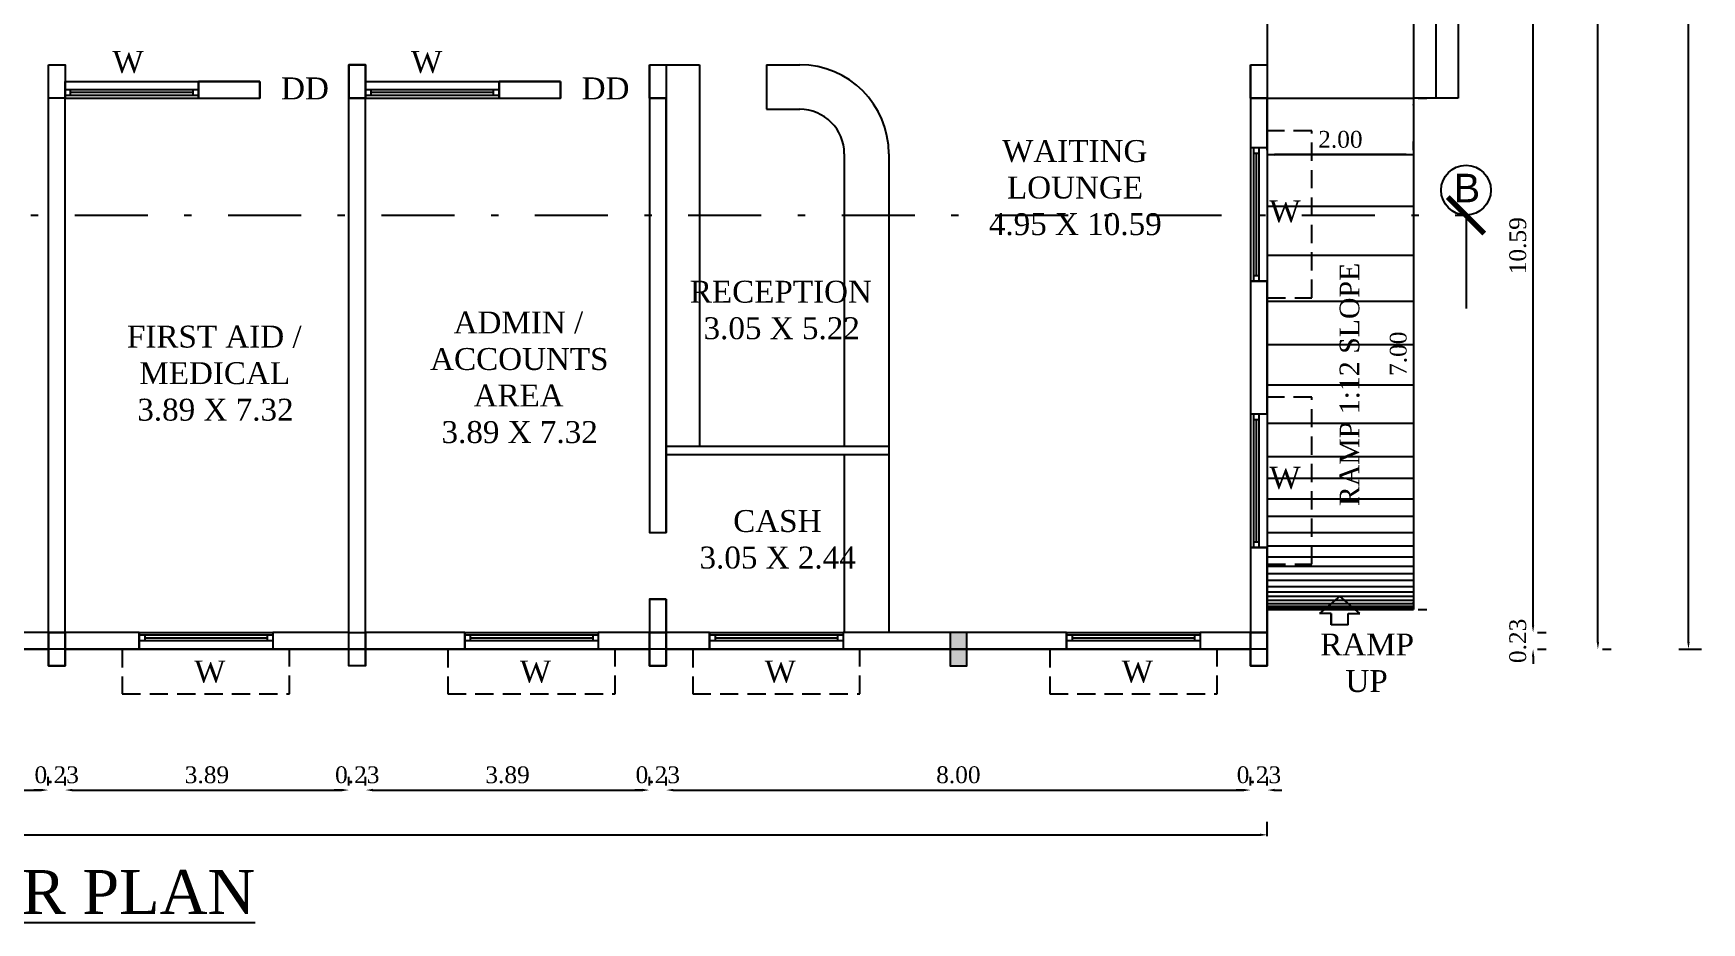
# Model space of a CAD drawing. Header units: metres. Extents: x 3616 to 3987, y 1122 to 1251.
# Drawn here: x 3805.23 to 3828.07, y 1154.87 to 1167.05 of the extents above; entities that cross this region are included whole.
import ezdxf

# ---------------------------------------------------------------- set-up
doc = ezdxf.new("R2010")
doc.units = ezdxf.units.M
doc.linetypes.add('DASHDOT', pattern=[1, 0.5, -0.25, 0, -0.25])
doc.linetypes.add('DASHED2', pattern=[0.375, 0.25, -0.125])
doc.layers.add('AR_JOINERIES', color=251, linetype='Continuous')
doc.layers.add('BLK_1_FLR_0_BLT_UP_AREA', color=26, linetype='Continuous')
doc.styles.add('ANAND', font='times.ttf')
doc.styles.add('HEADING-1', font='arial.ttf')
doc.styles.add('ROMANS', font='swissl.ttf')
doc.dimstyles.new('Normal', dxfattribs={"dimscale": 128, "dimtxt": 0.09375, "dimasz": 0.09375, "dimexe": 0.0625, "dimexo": 0.1875, "dimgap": 0.03125, "dimtad": 1, "dimdec": 0, "dimzin": 3, "dimdsep": 46, "dimtxsty": 'ROMANS', "dimblk1": 'ARCHTICK', "dimblk2": 'ARCHTICK', "dimsah": 1, "dimcen": -0.09375, "dimdle": 0.0625, "dimclrd": 256, "dimclre": 256, "dimclrt": 2, "dimazin": 0, "dimtfac": 0.91, "dimtdec": 0, "dimtmove": 0, "dimatfit": 3, "dimldrblk": 'ARCHTICK', "dimfxl": 0, "dimfrac": 1, "dimtolj": 1, "dimtzin": 3, "dimlwd": -1, "dimlwe": -1, "dimarcsym": 0})
doc.dimstyles.new('V1', dxfattribs={"dimtxt": 0.23, "dimasz": 0.1, "dimexe": 0.18, "dimexo": 0.0625, "dimgap": 0.09, "dimtad": 1, "dimzin": 0, "dimdsep": 46, "dimtxsty": 'ANAND', "dimcen": 0.09, "dimadec": 0, "dimazin": 0, "dimtfac": 1, "dimtix": 1, "dimtofl": 0, "dimtmove": 2, "dimatfit": 0, "dimfxl": 0, "dimtolj": 1, "dimtzin": 0, "dimarcsym": 0})

# ---------------------------------------------------------------- blocks, each defined once
blk = doc.blocks.new('W6a')
at = {"layer": 'AR_JOINERIES', "color": 42}
for p, q in [((-36, 0), (-36, 9)), ((36, 0), (36, 9)), ((36, 4.5), (-36, 4.5)), ((36, 1.5), (-36, 1.5)), ((-33, 1.5), (-33, 4.5)), ((33, 3), (-33, 3)), ((33, 1.5), (33, 4.5))]:
    blk.add_line(p, q, dxfattribs=at)
blk = doc.blocks.new('ARROW')
for p, q in [((-10.5, 6), (0, 15)), ((0, 15), (10.5, 6)), ((-4.5, 6), (-10.5, 6)), ((-4.5, 0), (-4.5, 6)), ((-4.5, 0), (4.5, 0)), ((4.5, 6), (10.5, 6)), ((4.5, 6), (4.5, 0)), ((4.5, 0), (4.5, 6))]:
    blk.add_line(p, q)
blk = doc.blocks.new('*D83')
at = {"color": 0, "lineweight": -2}
for p, q in [((3801.551, 1156.75), (3801.551, 1156.868)), ((3805.437, 1156.75), (3805.437, 1156.868)), ((3801.651, 1156.688), (3805.337, 1156.688))]:
    blk.add_line(p, q, dxfattribs=at)
at = {"color": 0}
for points in [[(3801.651, 1156.705), (3801.651, 1156.671), (3801.551, 1156.688)], [(3805.337, 1156.705), (3805.337, 1156.671), (3805.437, 1156.688)]]:
    blk.add_solid(points, dxfattribs=at)
at = {"layer": 'Defpoints', "color": 0}
for p in [(3801.551, 1156.688), (3805.437, 1156.688), (3805.437, 1156.688)]:
    blk.add_point(p, dxfattribs=at)
at = {"color": 0, "insert": (3803.494, 1156.895), "char_height": 0.23, "attachment_point": 5, "style": 'ANAND'}
blk.add_mtext('\\A1;3.89', dxfattribs=at)
blk = doc.blocks.new('*D84')
at = {"color": 0, "lineweight": -2}
for p, q in [((3805.437, 1156.75), (3805.437, 1156.868)), ((3805.666, 1156.75), (3805.666, 1156.868)), ((3805.337, 1156.688), (3805.237, 1156.688)), ((3805.766, 1156.688), (3805.866, 1156.688))]:
    blk.add_line(p, q, dxfattribs=at)
at = {"color": 0}
for points in [[(3805.337, 1156.705), (3805.337, 1156.671), (3805.437, 1156.688)], [(3805.766, 1156.705), (3805.766, 1156.671), (3805.666, 1156.688)]]:
    blk.add_solid(points, dxfattribs=at)
at = {"layer": 'Defpoints', "color": 0}
for p in [(3805.437, 1156.688), (3805.666, 1156.688), (3805.666, 1156.688)]:
    blk.add_point(p, dxfattribs=at)
at = {"color": 0, "insert": (3805.552, 1156.895), "char_height": 0.23, "attachment_point": 5, "style": 'ANAND'}
blk.add_mtext('\\A1;0.23', dxfattribs=at)
blk = doc.blocks.new('*D85')
at = {"color": 0, "lineweight": -2}
for p, q in [((3805.666, 1156.75), (3805.666, 1156.868)), ((3809.552, 1156.75), (3809.552, 1156.868)), ((3805.766, 1156.688), (3809.452, 1156.688))]:
    blk.add_line(p, q, dxfattribs=at)
at = {"color": 0}
for points in [[(3805.766, 1156.705), (3805.766, 1156.671), (3805.666, 1156.688)], [(3809.452, 1156.705), (3809.452, 1156.671), (3809.552, 1156.688)]]:
    blk.add_solid(points, dxfattribs=at)
at = {"layer": 'Defpoints', "color": 0}
for p in [(3805.666, 1156.688), (3809.552, 1156.688), (3809.552, 1156.688)]:
    blk.add_point(p, dxfattribs=at)
at = {"color": 0, "insert": (3807.609, 1156.895), "char_height": 0.23, "attachment_point": 5, "style": 'ANAND'}
blk.add_mtext('\\A1;3.89', dxfattribs=at)
blk = doc.blocks.new('*D86')
at = {"color": 0, "lineweight": -2}
for p, q in [((3809.552, 1156.75), (3809.552, 1156.868)), ((3809.781, 1156.75), (3809.781, 1156.868)), ((3809.452, 1156.688), (3809.352, 1156.688)), ((3809.881, 1156.688), (3809.981, 1156.688))]:
    blk.add_line(p, q, dxfattribs=at)
at = {"color": 0}
for points in [[(3809.452, 1156.705), (3809.452, 1156.671), (3809.552, 1156.688)], [(3809.881, 1156.705), (3809.881, 1156.671), (3809.781, 1156.688)]]:
    blk.add_solid(points, dxfattribs=at)
at = {"layer": 'Defpoints', "color": 0}
for p in [(3809.552, 1156.688), (3809.781, 1156.688), (3809.781, 1156.688)]:
    blk.add_point(p, dxfattribs=at)
at = {"color": 0, "insert": (3809.667, 1156.895), "char_height": 0.23, "attachment_point": 5, "style": 'ANAND'}
blk.add_mtext('\\A1;0.23', dxfattribs=at)
blk = doc.blocks.new('*D87')
at = {"color": 0, "lineweight": -2}
for p, q in [((3809.781, 1156.75), (3809.781, 1156.868)), ((3813.667, 1156.75), (3813.667, 1156.868)), ((3809.881, 1156.688), (3813.567, 1156.688))]:
    blk.add_line(p, q, dxfattribs=at)
at = {"color": 0}
for points in [[(3809.881, 1156.705), (3809.881, 1156.671), (3809.781, 1156.688)], [(3813.567, 1156.705), (3813.567, 1156.671), (3813.667, 1156.688)]]:
    blk.add_solid(points, dxfattribs=at)
at = {"layer": 'Defpoints', "color": 0}
for p in [(3809.781, 1156.688), (3813.667, 1156.688), (3813.667, 1156.688)]:
    blk.add_point(p, dxfattribs=at)
at = {"color": 0, "insert": (3811.724, 1156.895), "char_height": 0.23, "attachment_point": 5, "style": 'ANAND'}
blk.add_mtext('\\A1;3.89', dxfattribs=at)
blk = doc.blocks.new('*D88')
at = {"color": 0, "lineweight": -2}
for p, q in [((3813.667, 1156.75), (3813.667, 1156.868)), ((3813.896, 1156.75), (3813.896, 1156.868)), ((3813.567, 1156.688), (3813.467, 1156.688)), ((3813.996, 1156.688), (3814.096, 1156.688))]:
    blk.add_line(p, q, dxfattribs=at)
at = {"color": 0}
for points in [[(3813.567, 1156.705), (3813.567, 1156.671), (3813.667, 1156.688)], [(3813.996, 1156.705), (3813.996, 1156.671), (3813.896, 1156.688)]]:
    blk.add_solid(points, dxfattribs=at)
at = {"layer": 'Defpoints', "color": 0}
for p in [(3813.667, 1156.688), (3813.896, 1156.688), (3813.896, 1156.688)]:
    blk.add_point(p, dxfattribs=at)
at = {"color": 0, "insert": (3813.781, 1156.895), "char_height": 0.23, "attachment_point": 5, "style": 'ANAND'}
blk.add_mtext('\\A1;0.23', dxfattribs=at)
blk = doc.blocks.new('*D89')
at = {"color": 0, "lineweight": -2}
for p, q in [((3813.896, 1156.75), (3813.896, 1156.868)), ((3821.897, 1156.75), (3821.897, 1156.868)), ((3813.996, 1156.688), (3821.797, 1156.688))]:
    blk.add_line(p, q, dxfattribs=at)
at = {"color": 0}
for points in [[(3813.996, 1156.705), (3813.996, 1156.671), (3813.896, 1156.688)], [(3821.797, 1156.705), (3821.797, 1156.671), (3821.897, 1156.688)]]:
    blk.add_solid(points, dxfattribs=at)
at = {"layer": 'Defpoints', "color": 0}
for p in [(3813.896, 1156.688), (3821.897, 1156.688), (3821.897, 1156.688)]:
    blk.add_point(p, dxfattribs=at)
at = {"color": 0, "insert": (3817.896, 1156.895), "char_height": 0.23, "attachment_point": 5, "style": 'ANAND'}
blk.add_mtext('\\A1;8.00', dxfattribs=at)
blk = doc.blocks.new('*D90')
at = {"color": 0, "lineweight": -2}
for p, q in [((3821.897, 1156.75), (3821.897, 1156.868)), ((3822.125, 1156.75), (3822.125, 1156.868)), ((3821.797, 1156.688), (3821.697, 1156.688)), ((3822.225, 1156.688), (3822.325, 1156.688))]:
    blk.add_line(p, q, dxfattribs=at)
at = {"color": 0}
for points in [[(3821.797, 1156.705), (3821.797, 1156.671), (3821.897, 1156.688)], [(3822.225, 1156.705), (3822.225, 1156.671), (3822.125, 1156.688)]]:
    blk.add_solid(points, dxfattribs=at)
at = {"layer": 'Defpoints', "color": 0}
for p in [(3821.897, 1156.688), (3822.125, 1156.688), (3822.125, 1156.688)]:
    blk.add_point(p, dxfattribs=at)
at = {"color": 0, "insert": (3822.011, 1156.895), "char_height": 0.23, "attachment_point": 5, "style": 'ANAND'}
blk.add_mtext('\\A1;0.23', dxfattribs=at)
blk = doc.blocks.new('*D91')
at = {"color": 0, "lineweight": -2}
for p, q in [((3785.778, 1156.058), (3785.778, 1156.255)), ((3822.125, 1156.058), (3822.125, 1156.255)), ((3785.878, 1156.075), (3822.025, 1156.075))]:
    blk.add_line(p, q, dxfattribs=at)
at = {"color": 0}
for points in [[(3785.878, 1156.092), (3785.878, 1156.058), (3785.778, 1156.075)], [(3822.025, 1156.092), (3822.025, 1156.058), (3822.125, 1156.075)]]:
    blk.add_solid(points, dxfattribs=at)
at = {"layer": 'Defpoints', "color": 0}
for p in [(3785.778, 1155.996), (3822.125, 1156.075), (3822.125, 1155.996)]:
    blk.add_point(p, dxfattribs=at)
at = {"color": 0, "insert": (3803.952, 1156.282), "char_height": 0.23, "attachment_point": 5, "style": 'ANAND'}
blk.add_mtext('\\A1;36.35', dxfattribs=at)
blk = doc.blocks.new('*D92')
at = {"color": 0, "lineweight": -2}
for p, q in [((3825.764, 1158.945), (3825.764, 1159.045)), ((3825.826, 1158.845), (3825.944, 1158.845)), ((3825.764, 1158.516), (3825.764, 1158.416)), ((3825.826, 1158.616), (3825.944, 1158.616))]:
    blk.add_line(p, q, dxfattribs=at)
at = {"color": 0}
for points in [[(3825.747, 1158.945), (3825.78, 1158.945), (3825.764, 1158.845)], [(3825.747, 1158.516), (3825.78, 1158.516), (3825.764, 1158.616)]]:
    blk.add_solid(points, dxfattribs=at)
at = {"layer": 'Defpoints', "color": 0}
for p in [(3825.764, 1158.845), (3825.764, 1158.845), (3825.764, 1158.616)]:
    blk.add_point(p, dxfattribs=at)
at = {"color": 0, "insert": (3825.556, 1158.73), "char_height": 0.23, "attachment_point": 5, "rotation": 90, "style": 'ANAND'}
blk.add_mtext('\\A1;0.23', dxfattribs=at)
blk = doc.blocks.new('*D93')
at = {"color": 0, "lineweight": -2}
for p, q in [((3825.826, 1169.436), (3825.944, 1169.436)), ((3825.764, 1158.945), (3825.764, 1169.336)), ((3825.826, 1158.845), (3825.944, 1158.845))]:
    blk.add_line(p, q, dxfattribs=at)
at = {"color": 0}
for points in [[(3825.747, 1169.336), (3825.78, 1169.336), (3825.764, 1169.436)], [(3825.747, 1158.945), (3825.78, 1158.945), (3825.764, 1158.845)]]:
    blk.add_solid(points, dxfattribs=at)
at = {"layer": 'Defpoints', "color": 0}
for p in [(3825.764, 1169.436), (3825.764, 1169.436), (3825.764, 1158.845)]:
    blk.add_point(p, dxfattribs=at)
at = {"color": 0, "insert": (3825.556, 1164.14), "char_height": 0.23, "attachment_point": 5, "rotation": 90, "style": 'ANAND'}
blk.add_mtext('\\A1;10.59', dxfattribs=at)
blk = doc.blocks.new('*D117')
at = {"color": 0, "lineweight": -2}
for p, q in [((3826.651, 1158.716), (3826.651, 1205.074)), ((3826.714, 1205.174), (3826.831, 1205.174)), ((3826.714, 1158.616), (3826.831, 1158.616))]:
    blk.add_line(p, q, dxfattribs=at)
at = {"color": 0}
for points in [[(3826.635, 1205.074), (3826.668, 1205.074), (3826.651, 1205.174)], [(3826.635, 1158.716), (3826.668, 1158.716), (3826.651, 1158.616)]]:
    blk.add_solid(points, dxfattribs=at)
at = {"layer": 'Defpoints', "color": 0}
for p in [(3826.651, 1205.174), (3826.651, 1205.174), (3826.651, 1158.616)]:
    blk.add_point(p, dxfattribs=at)
at = {"color": 0, "insert": (3826.444, 1181.895), "char_height": 0.23, "attachment_point": 5, "rotation": 90, "style": 'ANAND'}
blk.add_mtext('\\A1;46.56', dxfattribs=at)
blk = doc.blocks.new('*D149')
at = {"color": 0, "lineweight": -2}
for p, q in [((3827.761, 1205.174), (3828.071, 1205.174)), ((3827.891, 1158.716), (3827.891, 1205.074)), ((3827.761, 1158.616), (3828.071, 1158.616))]:
    blk.add_line(p, q, dxfattribs=at)
at = {"color": 0}
for points in [[(3827.875, 1205.074), (3827.908, 1205.074), (3827.891, 1205.174)], [(3827.875, 1158.716), (3827.908, 1158.716), (3827.891, 1158.616)]]:
    blk.add_solid(points, dxfattribs=at)
at = {"layer": 'Defpoints', "color": 0}
for p in [(3827.699, 1205.174), (3827.891, 1205.174), (3827.699, 1158.616)]:
    blk.add_point(p, dxfattribs=at)
at = {"color": 0, "insert": (3827.684, 1181.895), "char_height": 0.23, "attachment_point": 5, "rotation": 90, "style": 'ANAND'}
blk.add_mtext('\\A1;46.56', dxfattribs=at)
blk = doc.blocks.new('_ArchTick')
at = {"color": 0, "linetype": 'ByBlock', "const_width": 0.15}
blk.add_lwpolyline([(-0.5, -0.5), (0.5, 0.5)], dxfattribs=at)
blk = doc.blocks.new('*D312')
at = {"color": 0, "lineweight": -2}
for p, q in [((3824.19, 1166.161), (3824.308, 1166.161)), ((3824.128, 1166.061), (3824.128, 1159.261)), ((3824.19, 1159.161), (3824.308, 1159.161))]:
    blk.add_line(p, q, dxfattribs=at)
at = {"color": 0}
for points in [[(3824.111, 1166.061), (3824.144, 1166.061), (3824.128, 1166.161)], [(3824.111, 1159.261), (3824.144, 1159.261), (3824.128, 1159.161)]]:
    blk.add_solid(points, dxfattribs=at)
at = {"layer": 'Defpoints', "color": 0}
for p in [(3824.128, 1166.161), (3824.128, 1159.161), (3824.128, 1159.161)]:
    blk.add_point(p, dxfattribs=at)
at = {"color": 0, "insert": (3823.92, 1162.661), "char_height": 0.23, "attachment_point": 5, "rotation": 90, "style": 'ANAND'}
blk.add_mtext('\\A1;7.00', dxfattribs=at)
blk = doc.blocks.new('*D313')
at = {"color": 0, "lineweight": -2}
for p, q in [((3822.125, 1165.449), (3822.125, 1165.567)), ((3824.127, 1165.449), (3824.127, 1165.567)), ((3824.027, 1165.387), (3822.225, 1165.387))]:
    blk.add_line(p, q, dxfattribs=at)
at = {"color": 0}
for points in [[(3822.225, 1165.403), (3822.225, 1165.37), (3822.125, 1165.387)], [(3824.027, 1165.403), (3824.027, 1165.37), (3824.127, 1165.387)]]:
    blk.add_solid(points, dxfattribs=at)
at = {"layer": 'Defpoints', "color": 0}
for p in [(3822.125, 1165.387), (3822.125, 1165.387), (3824.127, 1165.387)]:
    blk.add_point(p, dxfattribs=at)
at = {"color": 0, "insert": (3823.126, 1165.594), "char_height": 0.23, "attachment_point": 5, "style": 'ANAND'}
blk.add_mtext('\\A1;2.00', dxfattribs=at)

msp = doc.modelspace()

# ---------------------------------------------------------------- hatches: boundary and pattern name
h = msp.add_hatch(color=256)
h.dxf.hatch_style = 1
h.paths.add_polyline_path([(3818.01049, 1158.84451), (3817.78189, 1158.84451), (3817.78189, 1158.61591), (3818.01049, 1158.61591)])
h.paths.add_polyline_path([(3818.01049, 1158.61591), (3817.78189, 1158.61591), (3817.78189, 1158.38731), (3818.01049, 1158.38731)])

# ---------------------------------------------------------------- linework, layer by layer
at = {"lineweight": -2}
for p, q in [((3824.12847, 1169.89457, -0.0324), (3824.12658, 1159.16077, -0.0324)), ((3824.43327, 1169.89452, -0.0324), (3824.43261, 1166.16072, -0.0324)), ((3824.73807, 1169.89446, -0.0324), (3824.73741, 1166.16066, -0.0324)), ((3822.12529, 1169.43631, -0.0324), (3822.12529, 1158.61591, -0.0324)), ((3805.43749, 1166.61691, -0.0324), (3805.66609, 1166.61691, -0.0324)), ((3805.43749, 1166.15971, -0.0324), (3805.43749, 1166.61691, -0.0324)), ((3805.66609, 1166.61691, -0.0324), (3805.66609, 1166.15971, -0.0324)), ((3809.78089, 1166.61691, -0.0324), (3809.78089, 1166.15971, -0.0324)), ((3813.66709, 1166.61691, -0.0324), (3813.66709, 1160.21611, -0.0324)), ((3813.66709, 1166.61691, -0.0324), (3813.66709, 1160.21611, -0.0324)), ((3813.66709, 1166.61691, -0.0324), (3813.89569, 1166.61691, -0.0324)), ((3813.66709, 1166.15971, -0.0324), (3813.66709, 1166.61691, -0.0324)), ((3813.89569, 1166.61691, -0.0324), (3813.89569, 1161.28291, -0.0324)), ((3813.89569, 1166.61691, -0.0324), (3813.89569, 1161.28291, -0.0324)), ((3813.89569, 1166.61691, -0.0324), (3814.35289, 1166.61691, -0.0324)), ((3813.89569, 1166.61691, -0.0324), (3813.89569, 1166.15971, -0.0324)), ((3814.35289, 1166.61691, -0.0324), (3814.35289, 1161.39721, -0.0324)), ((3815.26729, 1166.61691, -0.0324), (3815.26729, 1166.00731, -0.0324)), ((3815.26729, 1166.61691, -0.0324), (3815.72449, 1166.61691, -0.0324)), ((3821.89669, 1166.61691, -0.0324), (3821.89669, 1158.84451, -0.0324)), ((3821.89669, 1166.61691, -0.0324), (3822.12529, 1166.61691, -0.0324)), ((3821.89669, 1166.15971, -0.0324), (3821.89669, 1166.61691, -0.0324)), ((3822.12529, 1166.61691, -0.0324), (3822.12529, 1166.15971, -0.0324)), ((3805.66609, 1166.38831, -0.0324), (3808.33309, 1166.38831, -0.0324)), ((3808.33309, 1166.38831, -0.0324), (3808.33309, 1166.15971, -0.0324)), ((3809.78089, 1166.38831, -0.0324), (3812.44789, 1166.38831, -0.0324)), ((3812.44789, 1166.38831, -0.0324), (3812.44789, 1166.15971, -0.0324)), ((3813.66709, 1166.38831, -0.0324), (3813.66709, 1166.15971, -0.0324)), ((3813.89569, 1166.38831, -0.0324), (3813.89569, 1166.15971, -0.0324)), ((3821.89669, 1166.38831, -0.0324), (3821.89669, 1166.15971, -0.0324)), ((3822.12529, 1166.38831, -0.0324), (3822.12529, 1166.15971, -0.0324)), ((3805.43749, 1158.84451, -0.0324), (3805.43749, 1166.15971, -0.0324)), ((3805.66609, 1166.15971, -0.0324), (3805.43749, 1166.15971, -0.0324)), ((3805.66609, 1166.15971, -0.0324), (3808.33309, 1166.15971, -0.0324)), ((3805.66609, 1158.84451, -0.0324), (3805.66609, 1166.15971, -0.0324)), ((3809.55229, 1158.84451, -0.0324), (3809.55229, 1166.15971, -0.0324)), ((3809.78089, 1166.15971, -0.0324), (3812.44789, 1166.15971, -0.0324)), ((3809.78089, 1158.84451, -0.0324), (3809.78089, 1166.15971, -0.0324)), ((3813.66709, 1166.15971, -0.0324), (3813.89569, 1166.15971, -0.0324)), ((3813.66709, 1166.15971, -0.0324), (3813.89569, 1166.15971, -0.0324)), ((3813.89569, 1166.15971, -0.0324), (3813.66709, 1166.15971, -0.0324)), ((3821.89669, 1166.15971, -0.0324), (3822.12529, 1166.15971, -0.0324)), ((3821.89669, 1166.15971, -0.0324), (3822.12529, 1166.15971, -0.0324)), ((3821.89669, 1166.15971, -0.0324), (3822.12529, 1166.15971, -0.0324)), ((3822.12529, 1166.15971, -0.0324), (3821.89669, 1166.15971, -0.0324)), ((3822.12539, 1166.16077, -0.0324), (3824.12781, 1166.16077, -0.0324)), ((3824.73741, 1166.16066, -0.0324), (3824.12781, 1166.16077, -0.0324)), ((3815.26729, 1166.00731, -0.0324), (3815.72449, 1166.00731, -0.0324)), ((3816.33409, 1165.39771, -0.0324), (3816.33409, 1161.39721, -0.0324)), ((3816.94369, 1165.39771, -0.0324), (3816.94369, 1158.84451, -0.0324)), ((3822.12529, 1165.38656, -0.0324), (3824.12707, 1165.38656, -0.0324)), ((3822.12529, 1164.68, -0.0324), (3824.12707, 1164.68, -0.0324)), ((3822.12529, 1164.00892, -0.0324), (3824.12707, 1164.00892, -0.0324)), ((3822.12529, 1163.37942, -0.0324), (3824.12707, 1163.37942, -0.0324)), ((3822.12529, 1162.78947, -0.0324), (3824.12707, 1162.78947, -0.0324)), ((3822.12529, 1162.2365, -0.0324), (3824.12707, 1162.2365, -0.0324)), ((3822.12529, 1161.71222, -0.0324), (3824.12707, 1161.71222, -0.0324)), ((3813.89569, 1161.39721, -0.0324), (3816.94369, 1161.39721, -0.0324)), ((3813.89569, 1161.28291, -0.0324), (3813.89569, 1160.21611, -0.0324)), ((3813.89569, 1161.28291, -0.0324), (3816.94369, 1161.28291, -0.0324)), ((3813.89569, 1161.28291, -0.0324), (3813.89569, 1160.21611, -0.0324)), ((3816.33409, 1161.28291, -0.0324), (3816.33409, 1158.84451, -0.0324)), ((3822.12529, 1161.25226, -0.0324), (3824.12707, 1161.25226, -0.0324)), ((3822.12529, 1160.95905, -0.0324), (3824.12707, 1160.95905, -0.0324)), ((3822.12529, 1160.67446, -0.0324), (3824.12707, 1160.67446, -0.0324)), ((3822.12529, 1160.43647, -0.0324), (3824.12707, 1160.43647, -0.0324)), ((3813.66709, 1160.21611, -0.0324), (3813.89569, 1160.21611, -0.0324)), ((3822.12529, 1160.21546, -0.0324), (3824.12707, 1160.21546, -0.0324)), ((3822.12529, 1160.03217, -0.0324), (3824.12707, 1160.03217, -0.0324)), ((3822.12529, 1159.88124, -0.0324), (3824.12707, 1159.88124, -0.0324)), ((3822.12529, 1159.75448, -0.0324), (3824.12707, 1159.75448, -0.0324)), ((3822.12529, 1159.6527, -0.0324), (3824.12707, 1159.6527, -0.0324)), ((3822.12529, 1159.56165, -0.0324), (3824.12707, 1159.56165, -0.0324)), ((3822.12529, 1159.47467, -0.0324), (3824.12707, 1159.47467, -0.0324)), ((3822.12529, 1159.40143, -0.0324), (3824.12707, 1159.40143, -0.0324)), ((3822.12529, 1159.34284, -0.0324), (3824.12707, 1159.34284, -0.0324)), ((3813.66709, 1159.30171, -0.0324), (3813.66709, 1158.61591, -0.0324)), ((3813.66709, 1159.30171, -0.0324), (3813.89569, 1159.30171, -0.0324)), ((3813.66709, 1159.30171, -0.0324), (3813.66709, 1158.38731, -0.0324)), ((3813.89569, 1159.30171, -0.0324), (3813.89569, 1158.61591, -0.0324)), ((3813.89569, 1159.30171, -0.0324), (3813.89569, 1158.38731, -0.0324)), ((3822.12529, 1159.24029, -0.0324), (3824.12707, 1159.24029, -0.0324)), ((3822.12529, 1159.20681, -0.0324), (3824.12707, 1159.20681, -0.0324)), ((3822.12529, 1159.1796, -0.0324), (3824.12707, 1159.1796, -0.0324)), ((3822.12529, 1159.16077, -0.0324), (3824.12707, 1159.16077, -0.0324)), ((3822.12539, 1159.16077, -0.0324), (3824.12658, 1159.16077, -0.0324)), ((3822.12737, 1159.28633, -0.0324), (3824.12915, 1159.28633, -0.0324)), ((3805.66609, 1158.84451, -0.0324), (3805.43749, 1158.84451, -0.0324)), ((3805.43749, 1158.84451, -0.0324), (3805.43749, 1158.38731, -0.0324)), ((3805.66609, 1158.38731, -0.0324), (3805.66609, 1158.84451, -0.0324)), ((3809.78089, 1158.38731, -0.0324), (3809.78089, 1158.84451, -0.0324)), ((3813.89569, 1158.84451, -0.0324), (3813.66709, 1158.84451, -0.0324)), ((3813.66709, 1158.84451, -0.0324), (3813.66709, 1158.38731, -0.0324)), ((3813.89569, 1158.38731, -0.0324), (3813.89569, 1158.84451, -0.0324)), ((3822.12529, 1158.84451, -0.0324), (3821.89669, 1158.84451, -0.0324)), ((3821.89669, 1158.84451, -0.0324), (3821.89669, 1158.38731, -0.0324)), ((3822.12529, 1158.38731, -0.0324), (3822.12529, 1158.84451, -0.0324)), ((3801.55129, 1158.61591, -0.0324), (3805.43749, 1158.61591, -0.0324)), ((3805.66609, 1158.61591, -0.0324), (3813.66709, 1158.61591, -0.0324)), ((3813.89569, 1158.61591, -0.0324), (3821.89669, 1158.61591, -0.0324)), ((3805.43749, 1158.38731, -0.0324), (3805.66609, 1158.38731, -0.0324)), ((3813.66709, 1158.38731, -0.0324), (3813.89569, 1158.38731, -0.0324)), ((3821.89669, 1158.38731, -0.0324), (3822.12529, 1158.38731, -0.0324))]:
    msp.add_line(p, q, dxfattribs=at)
at = {"linetype": 'DASHED2'}
for p, q in [((3822.73529, 1165.71477, -0.0324), (3822.12529, 1165.71477, -0.0324)), ((3822.73529, 1163.42597, -0.0324), (3822.73529, 1165.71477, -0.0324)), ((3822.12529, 1163.42597, -0.0324), (3822.73529, 1163.42597, -0.0324)), ((3822.73529, 1162.06798, -0.0324), (3822.12529, 1162.06798, -0.0324)), ((3822.73529, 1159.77918, -0.0324), (3822.73529, 1162.06798, -0.0324)), ((3822.12529, 1159.77918, -0.0324), (3822.73529, 1159.77918, -0.0324)), ((3806.45027, 1158.61591, -0.0324), (3806.45027, 1158.00591, -0.0324)), ((3808.73907, 1158.00591, -0.0324), (3808.73907, 1158.61591, -0.0324)), ((3810.90797, 1158.61591, -0.0324), (3810.90797, 1158.00591, -0.0324)), ((3813.19677, 1158.00591, -0.0324), (3813.19677, 1158.61591, -0.0324)), ((3814.25865, 1158.61591, -0.0324), (3814.25865, 1158.00591, -0.0324)), ((3816.54745, 1158.00591, -0.0324), (3816.54745, 1158.61591, -0.0324)), ((3819.14796, 1158.61591, -0.0324), (3819.14796, 1158.00591, -0.0324)), ((3821.43676, 1158.00591, -0.0324), (3821.43676, 1158.61591, -0.0324)), ((3806.45027, 1158.00591, -0.0324), (3808.73907, 1158.00591, -0.0324)), ((3810.90797, 1158.00591, -0.0324), (3813.19677, 1158.00591, -0.0324)), ((3814.25865, 1158.00591, -0.0324), (3816.54745, 1158.00591, -0.0324)), ((3819.14796, 1158.00591, -0.0324), (3821.43676, 1158.00591, -0.0324))]:
    msp.add_line(p, q, dxfattribs=at)
at = {"linetype": 'DASHDOT', "ltscale": 2}
msp.add_line((3784.79847, 1164.55951, -0.0324), (3824.84573, 1164.55951, -0.0324), dxfattribs=at)
for p, q in [((3806.68027, 1158.84451, -0.0324), (3808.50907, 1158.84451, -0.0324)), ((3811.13797, 1158.84451, -0.0324), (3812.96677, 1158.84451, -0.0324)), ((3814.48865, 1158.84451, -0.0324), (3816.31745, 1158.84451, -0.0324)), ((3819.37796, 1158.84451, -0.0324), (3821.20676, 1158.84451, -0.0324))]:
    msp.add_line(p, q)
at = {"lineweight": -2, "elevation": -0.0324}
for points in [[(3805.43749, 1166.61691), (3805.66609, 1166.61691), (3805.66609, 1166.15971), (3805.43749, 1166.15971)], [(3809.78089, 1166.61691), (3809.55229, 1166.61691), (3809.55229, 1166.15971), (3809.78089, 1166.15971)], [(3809.55229, 1166.61691), (3809.78089, 1166.61691), (3809.78089, 1166.15971), (3809.55229, 1166.15971)], [(3813.66709, 1166.61691), (3813.89569, 1166.61691), (3813.89569, 1166.15971), (3813.66709, 1166.15971)], [(3821.89669, 1166.61691), (3822.12529, 1166.61691), (3822.12529, 1166.15971), (3821.89669, 1166.15971)], [(3808.33309, 1166.38831), (3807.49489, 1166.38831), (3807.49489, 1166.15971), (3808.33309, 1166.15971)], [(3812.44789, 1166.38831), (3811.60969, 1166.38831), (3811.60969, 1166.15971), (3812.44789, 1166.15971)], [(3813.89569, 1166.15971), (3813.66709, 1166.15971), (3813.66709, 1160.21611), (3813.89569, 1160.21611), (3813.89569, 1161.28291)], [(3822.12529, 1166.15971), (3821.89669, 1166.15971), (3821.89669, 1165.48477), (3822.12529, 1165.48477)], [(3822.12529, 1163.65597), (3821.89669, 1163.65597), (3821.89669, 1161.83798), (3822.12529, 1161.83798)], [(3822.12529, 1160.00918), (3821.89669, 1160.00918), (3821.89669, 1158.84451), (3822.12529, 1158.84451)], [(3813.89569, 1159.30171), (3813.66709, 1159.30171), (3813.66709, 1158.84451), (3813.89569, 1158.84451)], [(3805.43749, 1158.84451), (3804.58024, 1158.84451), (3804.58024, 1158.61591), (3805.43749, 1158.61591)], [(3805.43749, 1158.84451), (3805.66609, 1158.84451), (3805.66609, 1158.38731), (3805.43749, 1158.38731)], [(3806.68027, 1158.84451), (3805.66609, 1158.84451), (3805.66609, 1158.61591), (3806.68027, 1158.61591)], [(3809.55229, 1158.84451), (3808.50907, 1158.84451), (3808.50907, 1158.61591), (3809.55229, 1158.61591)], [(3809.78089, 1158.38731), (3809.55229, 1158.38731), (3809.55229, 1158.84451), (3809.78089, 1158.84451)], [(3809.55229, 1158.84451), (3809.78089, 1158.84451), (3809.78089, 1158.38731), (3809.55229, 1158.38731)], [(3811.13797, 1158.84451), (3809.78089, 1158.84451), (3809.78089, 1158.61591), (3811.13797, 1158.61591)], [(3813.66709, 1158.84451), (3812.96677, 1158.84451), (3812.96677, 1158.61591), (3813.66709, 1158.61591)], [(3813.66709, 1158.84451), (3813.89569, 1158.84451), (3813.89569, 1158.38731), (3813.66709, 1158.38731)], [(3814.48865, 1158.84451), (3813.89569, 1158.84451), (3813.89569, 1158.61591), (3814.48865, 1158.61591)], [(3819.37796, 1158.84451), (3816.31745, 1158.84451), (3816.31745, 1158.61591), (3819.37796, 1158.61591)], [(3821.89669, 1158.84451), (3821.20676, 1158.84451), (3821.20676, 1158.61591), (3821.89669, 1158.61591)], [(3821.89669, 1158.84451), (3822.12529, 1158.84451), (3822.12529, 1158.38731), (3821.89669, 1158.38731)]]:
    msp.add_lwpolyline(points, close=True, dxfattribs=at)
at = {"elevation": -0.0324}
msp.add_lwpolyline([(3818.01049, 1158.84451), (3817.78189, 1158.84451), (3817.78189, 1158.38731), (3818.01049, 1158.38731)], close=True, dxfattribs=at)
at = {"linetype": 'ByBlock', "lineweight": -2}
msp.add_circle((3824.84573, 1164.90027, -0.0324), 0.34076, dxfattribs=at)
at = {"lineweight": -2}
for radius in [1.2192, 0.6096]:
    msp.add_arc((3815.72449, 1165.39771, -0.0324), radius, 0, 90, dxfattribs=at)
at = {"layer": 'BLK_1_FLR_0_BLT_UP_AREA', "color": 26, "ltscale": 400, "elevation": -0.0324}
msp.add_lwpolyline([(3785.77789, 1205.17411), (3813.89569, 1205.17411), (3813.89569, 1194.12511), (3801.62749, 1194.12511), (3801.62749, 1185.89551), (3797.43649, 1185.89551), (3797.43421, 1175.2278), (3805.43749, 1175.22951), (3805.43749, 1177.89616), (3822.12529, 1177.89291), (3822.12529, 1158.61591), (3797.20789, 1158.61591), (3797.20789, 1159.94941), (3794.15989, 1159.94941), (3794.15989, 1158.61591), (3785.77789, 1158.61591), (3785.77789, 1166.38831), (3788.52109, 1166.38831), (3788.52109, 1169.43631), (3785.77789, 1169.43631)], close=True, dxfattribs=at)

# ---------------------------------------------------------------- block references
at = {"lineweight": -2, "xscale": 0.0254, "yscale": 0.0254, "zscale": 0.0254}
for p in [(3806.58049, 1166.15971, -0.0324), (3810.69529, 1166.15971, -0.0324)]:
    msp.add_blockref('W6a', p, dxfattribs=at)
at = {"lineweight": -2, "xscale": -0.0254, "yscale": 0.0254, "zscale": 0.0254}
for p, rotation in [((3821.89669, 1164.57037, -0.0324), 270), ((3821.89669, 1160.92358, -0.0324), 270), ((3807.59467, 1158.84451, -0.0324), 180), ((3812.05237, 1158.84451, -0.0324), 180), ((3815.40305, 1158.84451, -0.0324), 180), ((3820.29236, 1158.84451, -0.0324), 180)]:
    msp.add_blockref('W6a', p, dxfattribs=dict(at, rotation=rotation))
at = {"xscale": -0.02619375, "yscale": 0.02619375, "zscale": 0.02619375}
msp.add_blockref('ARROW', (3823.11618, 1158.94993, -0.0324), dxfattribs=at)

# ---------------------------------------------------------------- texts
at = {"style": 'ANAND'}
for s, height, p in [('W', 0.3, (3806.31516, 1166.50662, -0.0324)), ('W', 0.3, (3810.40239, 1166.50662, -0.0324)), ('DD', 0.3, (3808.62403, 1166.14372, -0.0324)), ('DD', 0.3, (3812.73883, 1166.14372, -0.0324)), ('W', 0.3, (3822.15315, 1164.4602, -0.0324)), ('W', 0.3, (3822.15315, 1160.81342, -0.0324)), ('W', 0.3, (3807.43443, 1158.16137, -0.0324)), ('W', 0.3, (3811.89213, 1158.16137, -0.0324)), ('W', 0.3, (3815.2428, 1158.16137, -0.0324)), ('W', 0.3, (3820.13211, 1158.16137, -0.0324)), ('%%UGROUND FLOOR PLAN', 0.6, (3798.60214, 1154.99308, -0.0324))]:
    msp.add_text(s, height=height, dxfattribs=at).set_placement(p)
at = {"linetype": 'ByBlock', "lineweight": -2, "style": 'HEADING-1'}
msp.add_text('B', height=0.39, dxfattribs=at).set_placement((3824.6766, 1164.73464, -0.0324))
at = {"style": 'ANAND'}
msp.add_text('RAMP 1:12 SLOPE', height=0.27, rotation=90, dxfattribs=at).set_placement((3823.38503, 1160.57502, -0.0324))
at = {"char_height": 0.3, "attachment_point": 1, "style": 'ANAND'}
for s, insert, width in [('{\\W3.46582; }WAITING \\P{\\W4.050781; }LOUNGE  \\P{\\W1.858398; }4.95 X 10.59', (3818.10286, 1165.58629, -0.0324), 2.6989185), ('{\\W2.069676; }RECEPTION   \\P{\\W3.726903; }3.05 X 5.22', (3813.98546, 1163.66065, -0.0324), 2.8808974), ('{\\W8.501231; }ADMIN / \\P{\\W5.667247; }ACCOUNTS  \\P{\\W5.45862;  }AREA   \\P{\\W7.043224; }3.89 X 7.32', (3810.02217, 1163.23913, -0.0324), 3.6154134), ('{\\W1.085034; }FIRST AID / \\P{\\W2.580151; }MEDICAL   \\P{\\W2.334058; }3.89 X 7.32', (3806.39104, 1163.04553, -0.0324), 2.5724028), ('{\\W6.463867; }CASH   \\P{\\W2.391601; }3.05 X 2.44', (3814.08115, 1160.52111, -0.0324), 2.5881759), ('{\\W0.194791; }RAMP   \\P{\\W3.283658; }UP', (3822.8231, 1158.83075, -0.0324), 1.2755876)]:
    msp.add_mtext(s, dxfattribs=dict(at, insert=insert, width=width))

# ---------------------------------------------------------------- dimensions: what is measured, and where the dimension line sits
for base, p1, p2, picture, middle in [((3826.65124, 1205.17411, -0.0324), (3826.65124, 1158.61591, -0.0324), (3826.65124, 1205.17411, -0.0324), '*D117', (3826.44392, 1181.89501, -0.0324)), ((3827.89146, 1205.17411, -0.0324), (3827.69853, 1158.61591, -0.0324), (3827.69853, 1205.17411, -0.0324), '*D149', (3827.68414, 1181.89501, -0.0324)), ((3825.76364, 1169.43631, -0.0324), (3825.76364, 1158.84451, -0.0324), (3825.76364, 1169.43631, -0.0324), '*D93', (3825.55632, 1164.14041, -0.0324)), ((3825.76364, 1158.84451, -0.0324), (3825.76364, 1158.61591, -0.0324), (3825.76364, 1158.84451, -0.0324), '*D92', (3825.55632, 1158.73021, -0.0324))]:
    dim = msp.add_linear_dim(base=base, p1=p1, p2=p2, angle=90, dimstyle='V1')
    dim.commit()
    dim.dimension.update_dxf_attribs({"geometry": picture, "text_midpoint": middle})
for p1, p2, picture, middle in [((3824.12781, 1166.16077, -0.0324), (3824.12781, 1159.16077, -0.0324), '*D312', (3823.92049, 1162.66077, -0.0324)), ((3824.12707, 1165.38656, -0.0324), (3822.12529, 1165.38656, -0.0324), '*D313', (3823.12618, 1165.59388, -0.0324))]:
    dim = msp.add_aligned_dim(p1=p1, p2=p2, distance=0, dimstyle='V1')
    dim.commit()
    dim.dimension.update_dxf_attribs({"geometry": picture, "text_midpoint": middle})
for base, p1, p2, picture, middle in [((3805.43749, 1156.68787, -0.0324), (3801.55129, 1156.68787, -0.0324), (3805.43749, 1156.68787, -0.0324), '*D83', (3803.49439, 1156.8952, -0.0324)), ((3805.66609, 1156.68787, -0.0324), (3805.43749, 1156.68787, -0.0324), (3805.66609, 1156.68787, -0.0324), '*D84', (3805.55179, 1156.8952, -0.0324)), ((3809.55229, 1156.68787, -0.0324), (3805.66609, 1156.68787, -0.0324), (3809.55229, 1156.68787, -0.0324), '*D85', (3807.60919, 1156.8952, -0.0324)), ((3809.78089, 1156.68787, -0.0324), (3809.55229, 1156.68787, -0.0324), (3809.78089, 1156.68787, -0.0324), '*D86', (3809.66659, 1156.8952, -0.0324)), ((3813.66709, 1156.68787, -0.0324), (3809.78089, 1156.68787, -0.0324), (3813.66709, 1156.68787, -0.0324), '*D87', (3811.72399, 1156.8952, -0.0324)), ((3813.89569, 1156.68787, -0.0324), (3813.66709, 1156.68787, -0.0324), (3813.89569, 1156.68787, -0.0324), '*D88', (3813.78139, 1156.8952, -0.0324)), ((3821.89669, 1156.68787, -0.0324), (3813.89569, 1156.68787, -0.0324), (3821.89669, 1156.68787, -0.0324), '*D89', (3817.89619, 1156.8952, -0.0324)), ((3822.12529, 1156.68787, -0.0324), (3821.89669, 1156.68787, -0.0324), (3822.12529, 1156.68787, -0.0324), '*D90', (3822.01099, 1156.8952, -0.0324)), ((3822.12529, 1156.07492, -0.0324), (3785.77789, 1155.99591, -0.0324), (3822.12529, 1155.99591, -0.0324), '*D91', (3803.95159, 1156.28224, -0.0324))]:
    dim = msp.add_linear_dim(base=base, p1=p1, p2=p2, dimstyle='V1')
    dim.commit()
    dim.dimension.update_dxf_attribs({"geometry": picture, "text_midpoint": middle})

# ---------------------------------------------------------------- leaders
at = {"linetype": 'ByBlock', "lineweight": -2}
msp.add_leader([(3824.84573, 1164.55481, -0.0324), (3824.84573, 1163.28179, -0.0324)], dimstyle='Normal', override={"dimscale": 100, "dimtxt": 2, "dimasz": 0.005, "dimgap": 1, "dimtad": 0, "dimclre": 2, "dimfxl": 0.18, "dimfxlon": 1, "dimtfill": 1, "dimarcsym": 1}, dxfattribs=at)

doc.saveas('drawing.dxf')
